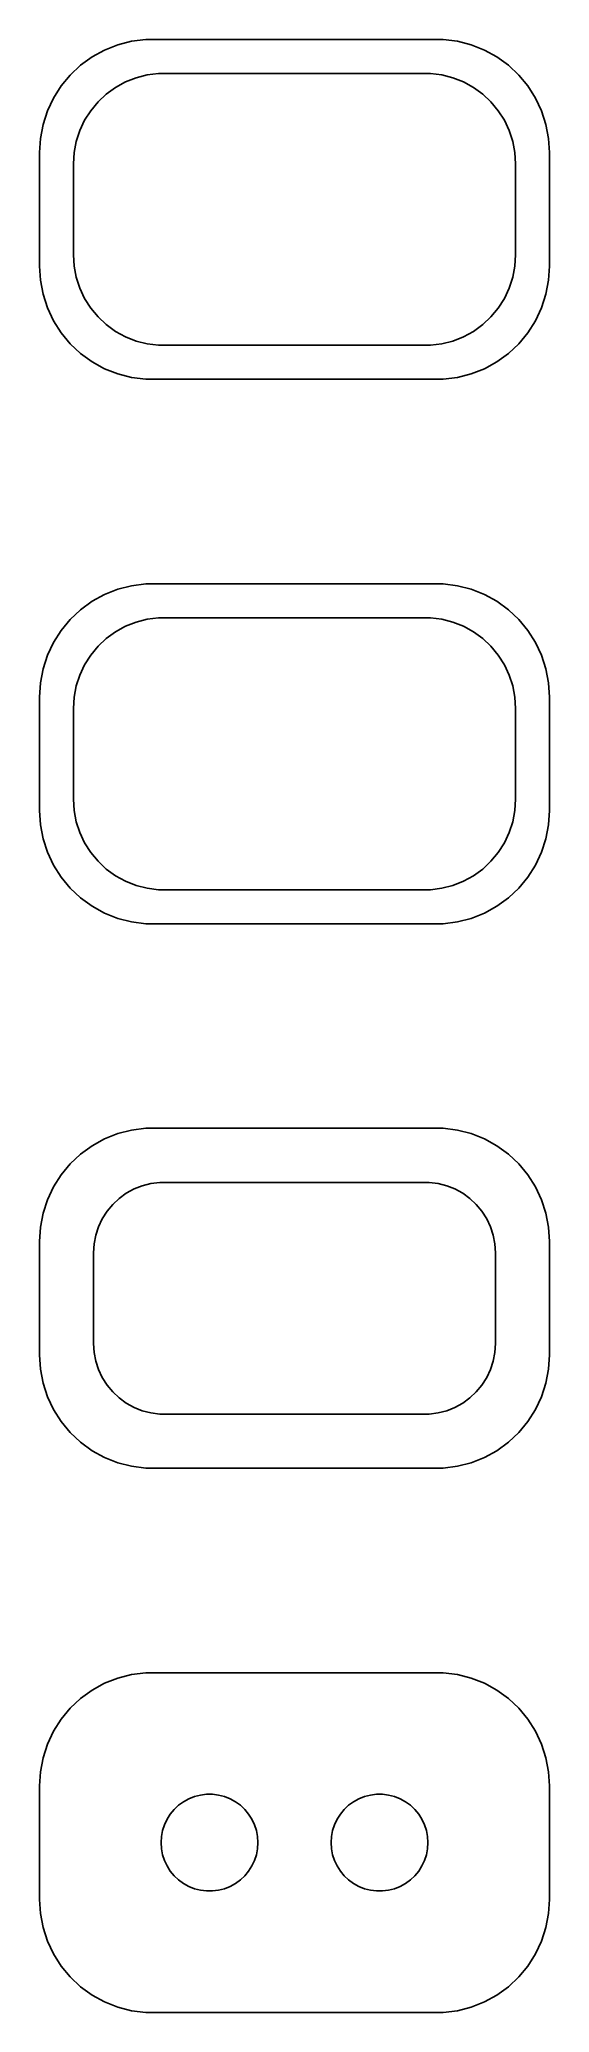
# Model space of a CAD drawing. Header units: metres. Extents: x -11.2 to 11.2, y 88.5 to 175.5.
import ezdxf

# ---------------------------------------------------------------- set-up
doc = ezdxf.new("R2010")
doc.units = ezdxf.units.M

msp = doc.modelspace()

# ---------------------------------------------------------------- linework, layer by layer
for p, q in [((-8.37889, 175.024), (-8.92912, 174.722)), ((-7.79507, 175.255), (-8.37889, 175.024)), ((-7.1869, 175.411), (-7.79507, 175.255)), ((-6.56395, 175.49), (-7.1869, 175.411)), ((6.56395, 175.49), (-6.56395, 175.49)), ((7.1869, 175.411), (6.56395, 175.49)), ((7.79507, 175.255), (7.1869, 175.411)), ((8.37889, 175.024), (7.79507, 175.255)), ((8.92912, 174.722), (8.37889, 175.024)), ((-9.43712, 174.353), (-9.89484, 173.923)), ((-8.92912, 174.722), (-9.43712, 174.353)), ((-6.49951, 173.929), (-6.00116, 173.992)), ((-6.00116, 173.992), (6.00116, 173.992)), ((6.00116, 173.992), (6.49951, 173.929)), ((9.43712, 174.353), (8.92912, 174.722)), ((9.89484, 173.923), (9.43712, 174.353)), ((-10.2951, 173.439), (-10.6315, 172.909)), ((-9.89484, 173.923), (-10.2951, 173.439)), ((-8.29968, 173.082), (-7.8933, 173.377)), ((-7.8933, 173.377), (-7.45311, 173.619)), ((-7.45311, 173.619), (-6.98605, 173.804)), ((-6.98605, 173.804), (-6.49951, 173.929)), ((6.49951, 173.929), (6.98605, 173.804)), ((6.98605, 173.804), (7.45311, 173.619)), ((7.45311, 173.619), (7.8933, 173.377)), ((7.8933, 173.377), (8.29968, 173.082)), ((10.2951, 173.439), (9.89484, 173.923)), ((10.6315, 172.909), (10.2951, 173.439)), ((-10.8989, 172.341), (-11.0929, 171.743)), ((-10.6315, 172.909), (-10.8989, 172.341)), ((-9.25522, 171.927), (-8.98605, 172.351)), ((-8.98605, 172.351), (-8.66586, 172.738)), ((-8.66586, 172.738), (-8.29968, 173.082)), ((8.29968, 173.082), (8.66586, 172.738)), ((8.66586, 172.738), (8.98605, 172.351)), ((8.98605, 172.351), (9.25522, 171.927)), ((10.8989, 172.341), (10.6315, 172.909)), ((11.0929, 171.743), (10.8989, 172.341)), ((-11.0929, 171.743), (-11.2106, 171.127)), ((-9.62433, 170.995), (-9.4691, 171.472)), ((-9.4691, 171.472), (-9.25522, 171.927)), ((9.25522, 171.927), (9.4691, 171.472)), ((9.4691, 171.472), (9.62433, 170.995)), ((11.2106, 171.127), (11.0929, 171.743)), ((-11.2106, 171.127), (-11.25, 170.5)), ((-11.25, 170.5), (-11.25, 165.5)), ((-9.75, 170), (-9.71844, 170.501)), ((-9.71844, 170.501), (-9.62433, 170.995)), ((9.62433, 170.995), (9.71844, 170.501)), ((9.71844, 170.501), (9.75, 170)), ((11.25, 170.5), (11.2106, 171.127)), ((11.25, 165.5), (11.25, 170.5)), ((-9.75, 166), (-9.75, 170)), ((9.75, 170), (9.75, 166)), ((-11.25, 165.5), (-11.2106, 164.873)), ((-9.71844, 165.499), (-9.75, 166)), ((-9.62433, 165.005), (-9.71844, 165.499)), ((9.71844, 165.499), (9.62433, 165.005)), ((9.75, 166), (9.71844, 165.499)), ((11.2106, 164.873), (11.25, 165.5)), ((-11.2106, 164.873), (-11.0929, 164.257)), ((-9.4691, 164.528), (-9.62433, 165.005)), ((-9.25522, 164.073), (-9.4691, 164.528)), ((9.4691, 164.528), (9.25522, 164.073)), ((9.62433, 165.005), (9.4691, 164.528)), ((11.0929, 164.257), (11.2106, 164.873)), ((-11.0929, 164.257), (-10.8989, 163.659)), ((-10.8989, 163.659), (-10.6315, 163.091)), ((-8.98605, 163.649), (-9.25522, 164.073)), ((-8.66586, 163.262), (-8.98605, 163.649)), ((8.98605, 163.649), (8.66586, 163.262)), ((9.25522, 164.073), (8.98605, 163.649)), ((10.6315, 163.091), (10.8989, 163.659)), ((10.8989, 163.659), (11.0929, 164.257)), ((-10.6315, 163.091), (-10.2951, 162.561)), ((-8.29968, 162.918), (-8.66586, 163.262)), ((-7.8933, 162.623), (-8.29968, 162.918)), ((8.29968, 162.918), (7.8933, 162.623)), ((8.66586, 163.262), (8.29968, 162.918)), ((10.2951, 162.561), (10.6315, 163.091)), ((-10.2951, 162.561), (-9.89484, 162.077)), ((-9.89484, 162.077), (-9.43712, 161.647)), ((-7.45311, 162.381), (-7.8933, 162.623)), ((-6.98605, 162.196), (-7.45311, 162.381)), ((-6.49951, 162.071), (-6.98605, 162.196)), ((-6.00116, 162.008), (-6.49951, 162.071)), ((6.00116, 162.008), (-6.00116, 162.008)), ((6.49951, 162.071), (6.00116, 162.008)), ((6.98605, 162.196), (6.49951, 162.071)), ((7.45311, 162.381), (6.98605, 162.196)), ((7.8933, 162.623), (7.45311, 162.381)), ((9.43712, 161.647), (9.89484, 162.077)), ((9.89484, 162.077), (10.2951, 162.561)), ((-9.43712, 161.647), (-8.92912, 161.278)), ((-8.92912, 161.278), (-8.37889, 160.976)), ((-8.37889, 160.976), (-7.79507, 160.745)), ((7.79507, 160.745), (8.37889, 160.976)), ((8.37889, 160.976), (8.92912, 161.278)), ((8.92912, 161.278), (9.43712, 161.647)), ((-7.79507, 160.745), (-7.1869, 160.589)), ((-7.1869, 160.589), (-6.56395, 160.51)), ((-6.56395, 160.51), (6.56395, 160.51)), ((6.56395, 160.51), (7.1869, 160.589)), ((7.1869, 160.589), (7.79507, 160.745)), ((-7.1869, 151.411), (-7.79507, 151.255)), ((-6.56395, 151.49), (-7.1869, 151.411)), ((6.56395, 151.49), (-6.56395, 151.49)), ((7.1869, 151.411), (6.56395, 151.49)), ((7.79507, 151.255), (7.1869, 151.411)), ((-8.92912, 150.722), (-9.43712, 150.353)), ((-8.37889, 151.024), (-8.92912, 150.722)), ((-7.79507, 151.255), (-8.37889, 151.024)), ((8.37889, 151.024), (7.79507, 151.255)), ((8.92912, 150.722), (8.37889, 151.024)), ((9.43712, 150.353), (8.92912, 150.722)), ((-9.89484, 149.923), (-10.2951, 149.439)), ((-9.43712, 150.353), (-9.89484, 149.923)), ((-7.8933, 149.377), (-7.45311, 149.619)), ((-7.45311, 149.619), (-6.98605, 149.804)), ((-6.98605, 149.804), (-6.49951, 149.929)), ((-6.49951, 149.929), (-6.00116, 149.992)), ((-6.00116, 149.992), (6.00116, 149.992)), ((6.00116, 149.992), (6.49951, 149.929)), ((6.49951, 149.929), (6.98605, 149.804)), ((6.98605, 149.804), (7.45311, 149.619)), ((7.45311, 149.619), (7.8933, 149.377)), ((9.89484, 149.923), (9.43712, 150.353)), ((10.2951, 149.439), (9.89484, 149.923)), ((-10.6315, 148.909), (-10.8989, 148.341)), ((-10.2951, 149.439), (-10.6315, 148.909)), ((-8.98605, 148.351), (-8.66586, 148.738)), ((-8.66586, 148.738), (-8.29968, 149.082)), ((-8.29968, 149.082), (-7.8933, 149.377)), ((7.8933, 149.377), (8.29968, 149.082)), ((8.29968, 149.082), (8.66586, 148.738)), ((8.66586, 148.738), (8.98605, 148.351)), ((10.6315, 148.909), (10.2951, 149.439)), ((10.8989, 148.341), (10.6315, 148.909)), ((-10.8989, 148.341), (-11.0929, 147.743)), ((-9.4691, 147.472), (-9.25522, 147.927)), ((-9.25522, 147.927), (-8.98605, 148.351)), ((8.98605, 148.351), (9.25522, 147.927)), ((9.25522, 147.927), (9.4691, 147.472)), ((11.0929, 147.743), (10.8989, 148.341)), ((-11.2106, 147.127), (-11.25, 146.5)), ((-11.0929, 147.743), (-11.2106, 147.127)), ((-9.62433, 146.995), (-9.4691, 147.472)), ((9.4691, 147.472), (9.62433, 146.995)), ((11.2106, 147.127), (11.0929, 147.743)), ((11.25, 146.5), (11.2106, 147.127)), ((-11.25, 146.5), (-11.25, 141.5)), ((-9.75, 146), (-9.71844, 146.501)), ((-9.71844, 146.501), (-9.62433, 146.995)), ((9.62433, 146.995), (9.71844, 146.501)), ((9.71844, 146.501), (9.75, 146)), ((11.25, 141.5), (11.25, 146.5)), ((-9.75, 142), (-9.75, 146)), ((9.75, 146), (9.75, 142)), ((-9.71844, 141.499), (-9.75, 142)), ((9.75, 142), (9.71844, 141.499)), ((-11.25, 141.5), (-11.2106, 140.873)), ((-9.62433, 141.005), (-9.71844, 141.499)), ((-9.4691, 140.528), (-9.62433, 141.005)), ((9.62433, 141.005), (9.4691, 140.528)), ((9.71844, 141.499), (9.62433, 141.005)), ((11.2106, 140.873), (11.25, 141.5)), ((-11.2106, 140.873), (-11.0929, 140.257)), ((-11.0929, 140.257), (-10.8989, 139.659)), ((-9.25522, 140.073), (-9.4691, 140.528)), ((-8.98605, 139.649), (-9.25522, 140.073)), ((9.25522, 140.073), (8.98605, 139.649)), ((9.4691, 140.528), (9.25522, 140.073)), ((10.8989, 139.659), (11.0929, 140.257)), ((11.0929, 140.257), (11.2106, 140.873)), ((-10.8989, 139.659), (-10.6315, 139.091)), ((-8.66586, 139.262), (-8.98605, 139.649)), ((-8.29968, 138.918), (-8.66586, 139.262)), ((8.66586, 139.262), (8.29968, 138.918)), ((8.98605, 139.649), (8.66586, 139.262)), ((10.6315, 139.091), (10.8989, 139.659)), ((-10.6315, 139.091), (-10.2951, 138.561)), ((-10.2951, 138.561), (-9.89484, 138.077)), ((-7.8933, 138.623), (-8.29968, 138.918)), ((-7.45311, 138.381), (-7.8933, 138.623)), ((-6.98605, 138.196), (-7.45311, 138.381)), ((7.45311, 138.381), (6.98605, 138.196)), ((7.8933, 138.623), (7.45311, 138.381)), ((8.29968, 138.918), (7.8933, 138.623)), ((9.89484, 138.077), (10.2951, 138.561)), ((10.2951, 138.561), (10.6315, 139.091)), ((-9.89484, 138.077), (-9.43712, 137.647)), ((-9.43712, 137.647), (-8.92912, 137.278)), ((-6.49951, 138.071), (-6.98605, 138.196)), ((-6.00116, 138.008), (-6.49951, 138.071)), ((6.00116, 138.008), (-6.00116, 138.008)), ((6.49951, 138.071), (6.00116, 138.008)), ((6.98605, 138.196), (6.49951, 138.071)), ((8.92912, 137.278), (9.43712, 137.647)), ((9.43712, 137.647), (9.89484, 138.077)), ((-8.92912, 137.278), (-8.37889, 136.976)), ((-8.37889, 136.976), (-7.79507, 136.745)), ((-7.79507, 136.745), (-7.1869, 136.589)), ((-7.1869, 136.589), (-6.56395, 136.51)), ((6.56395, 136.51), (7.1869, 136.589)), ((7.1869, 136.589), (7.79507, 136.745)), ((7.79507, 136.745), (8.37889, 136.976)), ((8.37889, 136.976), (8.92912, 137.278)), ((-6.56395, 136.51), (6.56395, 136.51)), ((-8.37889, 127.024), (-8.92912, 126.722)), ((-7.79507, 127.255), (-8.37889, 127.024)), ((-7.1869, 127.411), (-7.79507, 127.255)), ((-6.56395, 127.49), (-7.1869, 127.411)), ((6.56395, 127.49), (-6.56395, 127.49)), ((7.1869, 127.411), (6.56395, 127.49)), ((7.79507, 127.255), (7.1869, 127.411)), ((8.37889, 127.024), (7.79507, 127.255)), ((8.92912, 126.722), (8.37889, 127.024)), ((-9.43712, 126.353), (-9.89484, 125.923)), ((-8.92912, 126.722), (-9.43712, 126.353)), ((9.43712, 126.353), (8.92912, 126.722)), ((9.89484, 125.923), (9.43712, 126.353)), ((-10.2951, 125.439), (-10.6315, 124.909)), ((-9.89484, 125.923), (-10.2951, 125.439)), ((10.2951, 125.439), (9.89484, 125.923)), ((10.6315, 124.909), (10.2951, 125.439)), ((-10.6315, 124.909), (-10.8989, 124.341)), ((-8.01921, 124.131), (-7.73424, 124.399)), ((-7.73424, 124.399), (-7.41798, 124.628)), ((-7.41798, 124.628), (-7.07541, 124.817)), ((-7.07541, 124.817), (-6.71194, 124.961)), ((-6.71194, 124.961), (-6.3333, 125.058)), ((-6.3333, 125.058), (-5.94545, 125.107)), ((-5.94545, 125.107), (5.94545, 125.107)), ((5.94545, 125.107), (6.3333, 125.058)), ((6.3333, 125.058), (6.71194, 124.961)), ((6.71194, 124.961), (7.07541, 124.817)), ((7.07541, 124.817), (7.41798, 124.628)), ((7.41798, 124.628), (7.73424, 124.399)), ((7.73424, 124.399), (8.01921, 124.131)), ((10.8989, 124.341), (10.6315, 124.909)), ((-11.0929, 123.743), (-11.2106, 123.127)), ((-10.8989, 124.341), (-11.0929, 123.743)), ((-8.47786, 123.5), (-8.2684, 123.83)), ((-8.2684, 123.83), (-8.01921, 124.131)), ((8.01921, 124.131), (8.2684, 123.83)), ((8.2684, 123.83), (8.47786, 123.5)), ((11.0929, 123.743), (10.8989, 124.341)), ((11.2106, 123.127), (11.0929, 123.743)), ((-11.2106, 123.127), (-11.25, 122.5)), ((-8.83836, 122.39), (-8.76512, 122.774)), ((-8.76512, 122.774), (-8.64432, 123.146)), ((-8.64432, 123.146), (-8.47786, 123.5)), ((8.47786, 123.5), (8.64432, 123.146)), ((8.64432, 123.146), (8.76512, 122.774)), ((8.76512, 122.774), (8.83836, 122.39)), ((11.25, 122.5), (11.2106, 123.127)), ((-11.25, 122.5), (-11.25, 117.5)), ((-8.86292, 122), (-8.83836, 122.39)), ((-8.86292, 118), (-8.86292, 122)), ((8.83836, 122.39), (8.86292, 122)), ((8.86292, 122), (8.86292, 118)), ((11.25, 117.5), (11.25, 122.5)), ((-11.25, 117.5), (-11.2106, 116.873)), ((-8.83836, 117.61), (-8.86292, 118)), ((-8.76512, 117.226), (-8.83836, 117.61)), ((8.83836, 117.61), (8.76512, 117.226)), ((8.86292, 118), (8.83836, 117.61)), ((11.2106, 116.873), (11.25, 117.5)), ((-11.2106, 116.873), (-11.0929, 116.257)), ((-8.64432, 116.854), (-8.76512, 117.226)), ((-8.47786, 116.5), (-8.64432, 116.854)), ((8.64432, 116.854), (8.47786, 116.5)), ((8.76512, 117.226), (8.64432, 116.854)), ((11.0929, 116.257), (11.2106, 116.873)), ((-11.0929, 116.257), (-10.8989, 115.659)), ((-8.2684, 116.17), (-8.47786, 116.5)), ((-8.01921, 115.869), (-8.2684, 116.17)), ((-7.73424, 115.601), (-8.01921, 115.869)), ((8.01921, 115.869), (7.73424, 115.601)), ((8.2684, 116.17), (8.01921, 115.869)), ((8.47786, 116.5), (8.2684, 116.17)), ((10.8989, 115.659), (11.0929, 116.257)), ((-10.8989, 115.659), (-10.6315, 115.091)), ((-10.6315, 115.091), (-10.2951, 114.561)), ((-7.41798, 115.372), (-7.73424, 115.601)), ((-7.07541, 115.183), (-7.41798, 115.372)), ((-6.71194, 115.039), (-7.07541, 115.183)), ((-6.3333, 114.942), (-6.71194, 115.039)), ((-5.94545, 114.893), (-6.3333, 114.942)), ((5.94545, 114.893), (-5.94545, 114.893)), ((6.3333, 114.942), (5.94545, 114.893)), ((6.71194, 115.039), (6.3333, 114.942)), ((7.07541, 115.183), (6.71194, 115.039)), ((7.41798, 115.372), (7.07541, 115.183)), ((7.73424, 115.601), (7.41798, 115.372)), ((10.2951, 114.561), (10.6315, 115.091)), ((10.6315, 115.091), (10.8989, 115.659)), ((-10.2951, 114.561), (-9.89484, 114.077)), ((-9.89484, 114.077), (-9.43712, 113.647)), ((9.43712, 113.647), (9.89484, 114.077)), ((9.89484, 114.077), (10.2951, 114.561)), ((-9.43712, 113.647), (-8.92912, 113.278)), ((-8.92912, 113.278), (-8.37889, 112.976)), ((8.37889, 112.976), (8.92912, 113.278)), ((8.92912, 113.278), (9.43712, 113.647)), ((-8.37889, 112.976), (-7.79507, 112.745)), ((-7.79507, 112.745), (-7.1869, 112.589)), ((-7.1869, 112.589), (-6.56395, 112.51)), ((-6.56395, 112.51), (6.56395, 112.51)), ((6.56395, 112.51), (7.1869, 112.589)), ((7.1869, 112.589), (7.79507, 112.745)), ((7.79507, 112.745), (8.37889, 112.976)), ((-8.92912, 102.722), (-9.43712, 102.353)), ((-8.37889, 103.024), (-8.92912, 102.722)), ((-7.79507, 103.255), (-8.37889, 103.024)), ((-7.1869, 103.411), (-7.79507, 103.255)), ((-6.56395, 103.49), (-7.1869, 103.411)), ((6.56395, 103.49), (-6.56395, 103.49)), ((7.1869, 103.411), (6.56395, 103.49)), ((7.79507, 103.255), (7.1869, 103.411)), ((8.37889, 103.024), (7.79507, 103.255)), ((8.92912, 102.722), (8.37889, 103.024)), ((9.43712, 102.353), (8.92912, 102.722)), ((-9.89484, 101.923), (-10.2951, 101.439)), ((-9.43712, 102.353), (-9.89484, 101.923)), ((9.89484, 101.923), (9.43712, 102.353)), ((10.2951, 101.439), (9.89484, 101.923)), ((-10.6315, 100.909), (-10.8989, 100.341)), ((-10.2951, 101.439), (-10.6315, 100.909)), ((10.6315, 100.909), (10.2951, 101.439)), ((10.8989, 100.341), (10.6315, 100.909)), ((-10.8989, 100.341), (-11.0929, 99.7434)), ((11.0929, 99.7434), (10.8989, 100.341)), ((-11.0929, 99.7434), (-11.2106, 99.1267)), ((11.2106, 99.1267), (11.0929, 99.7434)), ((-11.2106, 99.1267), (-11.25, 98.5)), ((-11.25, 98.5), (-11.25, 93.5)), ((11.25, 98.5), (11.2106, 99.1267)), ((11.25, 93.5), (11.25, 98.5)), ((-5.47748, 97.2551), (-5.30655, 97.4617)), ((-5.30655, 97.4617), (-5.11108, 97.6453)), ((-5.11108, 97.6453), (-4.89413, 97.8029)), ((-4.89413, 97.8029), (-4.65915, 97.9321)), ((-4.65915, 97.9321), (-4.40984, 98.0308)), ((-4.40984, 98.0308), (-4.1501, 98.0975)), ((-4.1501, 98.0975), (-3.88406, 98.1311)), ((-3.88406, 98.1311), (-3.61592, 98.1311)), ((-3.61592, 98.1311), (-3.34988, 98.0975)), ((-3.34988, 98.0975), (-3.09015, 98.0308)), ((-3.09015, 98.0308), (-2.84084, 97.9321)), ((-2.84084, 97.9321), (-2.60585, 97.8029)), ((-2.60585, 97.8029), (-2.3889, 97.6453)), ((-2.3889, 97.6453), (-2.19344, 97.4617)), ((-2.19344, 97.4617), (-2.02251, 97.2551)), ((2.02251, 97.2551), (2.19344, 97.4617)), ((2.19344, 97.4617), (2.3889, 97.6453)), ((2.3889, 97.6453), (2.60585, 97.8029)), ((2.60585, 97.8029), (2.84084, 97.9321)), ((2.84084, 97.9321), (3.09015, 98.0308)), ((3.09015, 98.0308), (3.34988, 98.0975)), ((3.34988, 98.0975), (3.61592, 98.1311)), ((3.61592, 98.1311), (3.88406, 98.1311)), ((3.88406, 98.1311), (4.1501, 98.0975)), ((4.1501, 98.0975), (4.40984, 98.0308)), ((4.40984, 98.0308), (4.65915, 97.9321)), ((4.65915, 97.9321), (4.89413, 97.8029)), ((4.89413, 97.8029), (5.11108, 97.6453)), ((5.11108, 97.6453), (5.30655, 97.4617)), ((5.30655, 97.4617), (5.47748, 97.2551)), ((-5.81821, 96.531), (-5.73534, 96.786)), ((-5.73534, 96.786), (-5.62117, 97.0287)), ((-5.62117, 97.0287), (-5.47748, 97.2551)), ((-2.02251, 97.2551), (-1.87881, 97.0287)), ((-1.87881, 97.0287), (-1.76465, 96.786)), ((-1.76465, 96.786), (-1.68178, 96.531)), ((1.68178, 96.531), (1.76465, 96.786)), ((1.76465, 96.786), (1.87881, 97.0287)), ((1.87881, 97.0287), (2.02251, 97.2551)), ((5.47748, 97.2551), (5.62117, 97.0287)), ((5.62117, 97.0287), (5.73534, 96.786)), ((5.73534, 96.786), (5.81821, 96.531)), ((-5.88528, 96), (-5.86845, 96.2676)), ((-5.86845, 95.7324), (-5.88528, 96)), ((-5.86845, 96.2676), (-5.81821, 96.531)), ((-5.81821, 95.469), (-5.86845, 95.7324)), ((-1.68178, 96.531), (-1.63153, 96.2676)), ((-1.63153, 95.7324), (-1.68178, 95.469)), ((-1.63153, 96.2676), (-1.6147, 96)), ((-1.6147, 96), (-1.63153, 95.7324)), ((1.6147, 96), (1.63153, 96.2676)), ((1.63153, 95.7324), (1.6147, 96)), ((1.63153, 96.2676), (1.68178, 96.531)), ((1.68178, 95.469), (1.63153, 95.7324)), ((5.81821, 96.531), (5.86845, 96.2676)), ((5.86845, 95.7324), (5.81821, 95.469)), ((5.86845, 96.2676), (5.88528, 96)), ((5.88528, 96), (5.86845, 95.7324)), ((-5.73534, 95.214), (-5.81821, 95.469)), ((-5.62117, 94.9713), (-5.73534, 95.214)), ((-5.47748, 94.7449), (-5.62117, 94.9713)), ((-1.87881, 94.9713), (-2.02251, 94.7449)), ((-1.76465, 95.214), (-1.87881, 94.9713)), ((-1.68178, 95.469), (-1.76465, 95.214)), ((1.76465, 95.214), (1.68178, 95.469)), ((1.87881, 94.9713), (1.76465, 95.214)), ((2.02251, 94.7449), (1.87881, 94.9713)), ((5.62117, 94.9713), (5.47748, 94.7449)), ((5.73534, 95.214), (5.62117, 94.9713)), ((5.81821, 95.469), (5.73534, 95.214)), ((-5.30655, 94.5383), (-5.47748, 94.7449)), ((-5.11108, 94.3547), (-5.30655, 94.5383)), ((-4.89413, 94.1971), (-5.11108, 94.3547)), ((-4.65915, 94.0679), (-4.89413, 94.1971)), ((-4.40984, 93.9692), (-4.65915, 94.0679)), ((-4.1501, 93.9025), (-4.40984, 93.9692)), ((-3.09015, 93.9692), (-3.34988, 93.9025)), ((-2.84084, 94.0679), (-3.09015, 93.9692)), ((-2.60585, 94.1971), (-2.84084, 94.0679)), ((-2.3889, 94.3547), (-2.60585, 94.1971)), ((-2.19344, 94.5383), (-2.3889, 94.3547)), ((-2.02251, 94.7449), (-2.19344, 94.5383)), ((2.19344, 94.5383), (2.02251, 94.7449)), ((2.3889, 94.3547), (2.19344, 94.5383)), ((2.60585, 94.1971), (2.3889, 94.3547)), ((2.84084, 94.0679), (2.60585, 94.1971)), ((3.09015, 93.9692), (2.84084, 94.0679)), ((3.34988, 93.9025), (3.09015, 93.9692)), ((4.40984, 93.9692), (4.1501, 93.9025)), ((4.65915, 94.0679), (4.40984, 93.9692)), ((4.89413, 94.1971), (4.65915, 94.0679)), ((5.11108, 94.3547), (4.89413, 94.1971)), ((5.30655, 94.5383), (5.11108, 94.3547)), ((5.47748, 94.7449), (5.30655, 94.5383)), ((-11.25, 93.5), (-11.2106, 92.8733)), ((-3.88406, 93.8689), (-4.1501, 93.9025)), ((-3.61592, 93.8689), (-3.88406, 93.8689)), ((-3.34988, 93.9025), (-3.61592, 93.8689)), ((3.61592, 93.8689), (3.34988, 93.9025)), ((3.88406, 93.8689), (3.61592, 93.8689)), ((4.1501, 93.9025), (3.88406, 93.8689)), ((11.2106, 92.8733), (11.25, 93.5)), ((-11.2106, 92.8733), (-11.0929, 92.2566)), ((-11.0929, 92.2566), (-10.8989, 91.6594)), ((10.8989, 91.6594), (11.0929, 92.2566)), ((11.0929, 92.2566), (11.2106, 92.8733)), ((-10.8989, 91.6594), (-10.6315, 91.0912)), ((10.6315, 91.0912), (10.8989, 91.6594)), ((-10.6315, 91.0912), (-10.2951, 90.5611)), ((-10.2951, 90.5611), (-9.89484, 90.0773)), ((9.89484, 90.0773), (10.2951, 90.5611)), ((10.2951, 90.5611), (10.6315, 91.0912)), ((-9.89484, 90.0773), (-9.43712, 89.6474)), ((-9.43712, 89.6474), (-8.92912, 89.2784)), ((8.92912, 89.2784), (9.43712, 89.6474)), ((9.43712, 89.6474), (9.89484, 90.0773)), ((-8.92912, 89.2784), (-8.37889, 88.9759)), ((-8.37889, 88.9759), (-7.79507, 88.7447)), ((-7.79507, 88.7447), (-7.1869, 88.5886)), ((7.1869, 88.5886), (7.79507, 88.7447)), ((7.79507, 88.7447), (8.37889, 88.9759)), ((8.37889, 88.9759), (8.92912, 89.2784)), ((-7.1869, 88.5886), (-6.56395, 88.5099)), ((-6.56395, 88.5099), (6.56395, 88.5099)), ((6.56395, 88.5099), (7.1869, 88.5886))]:
    msp.add_line(p, q)

doc.saveas('drawing.dxf')
